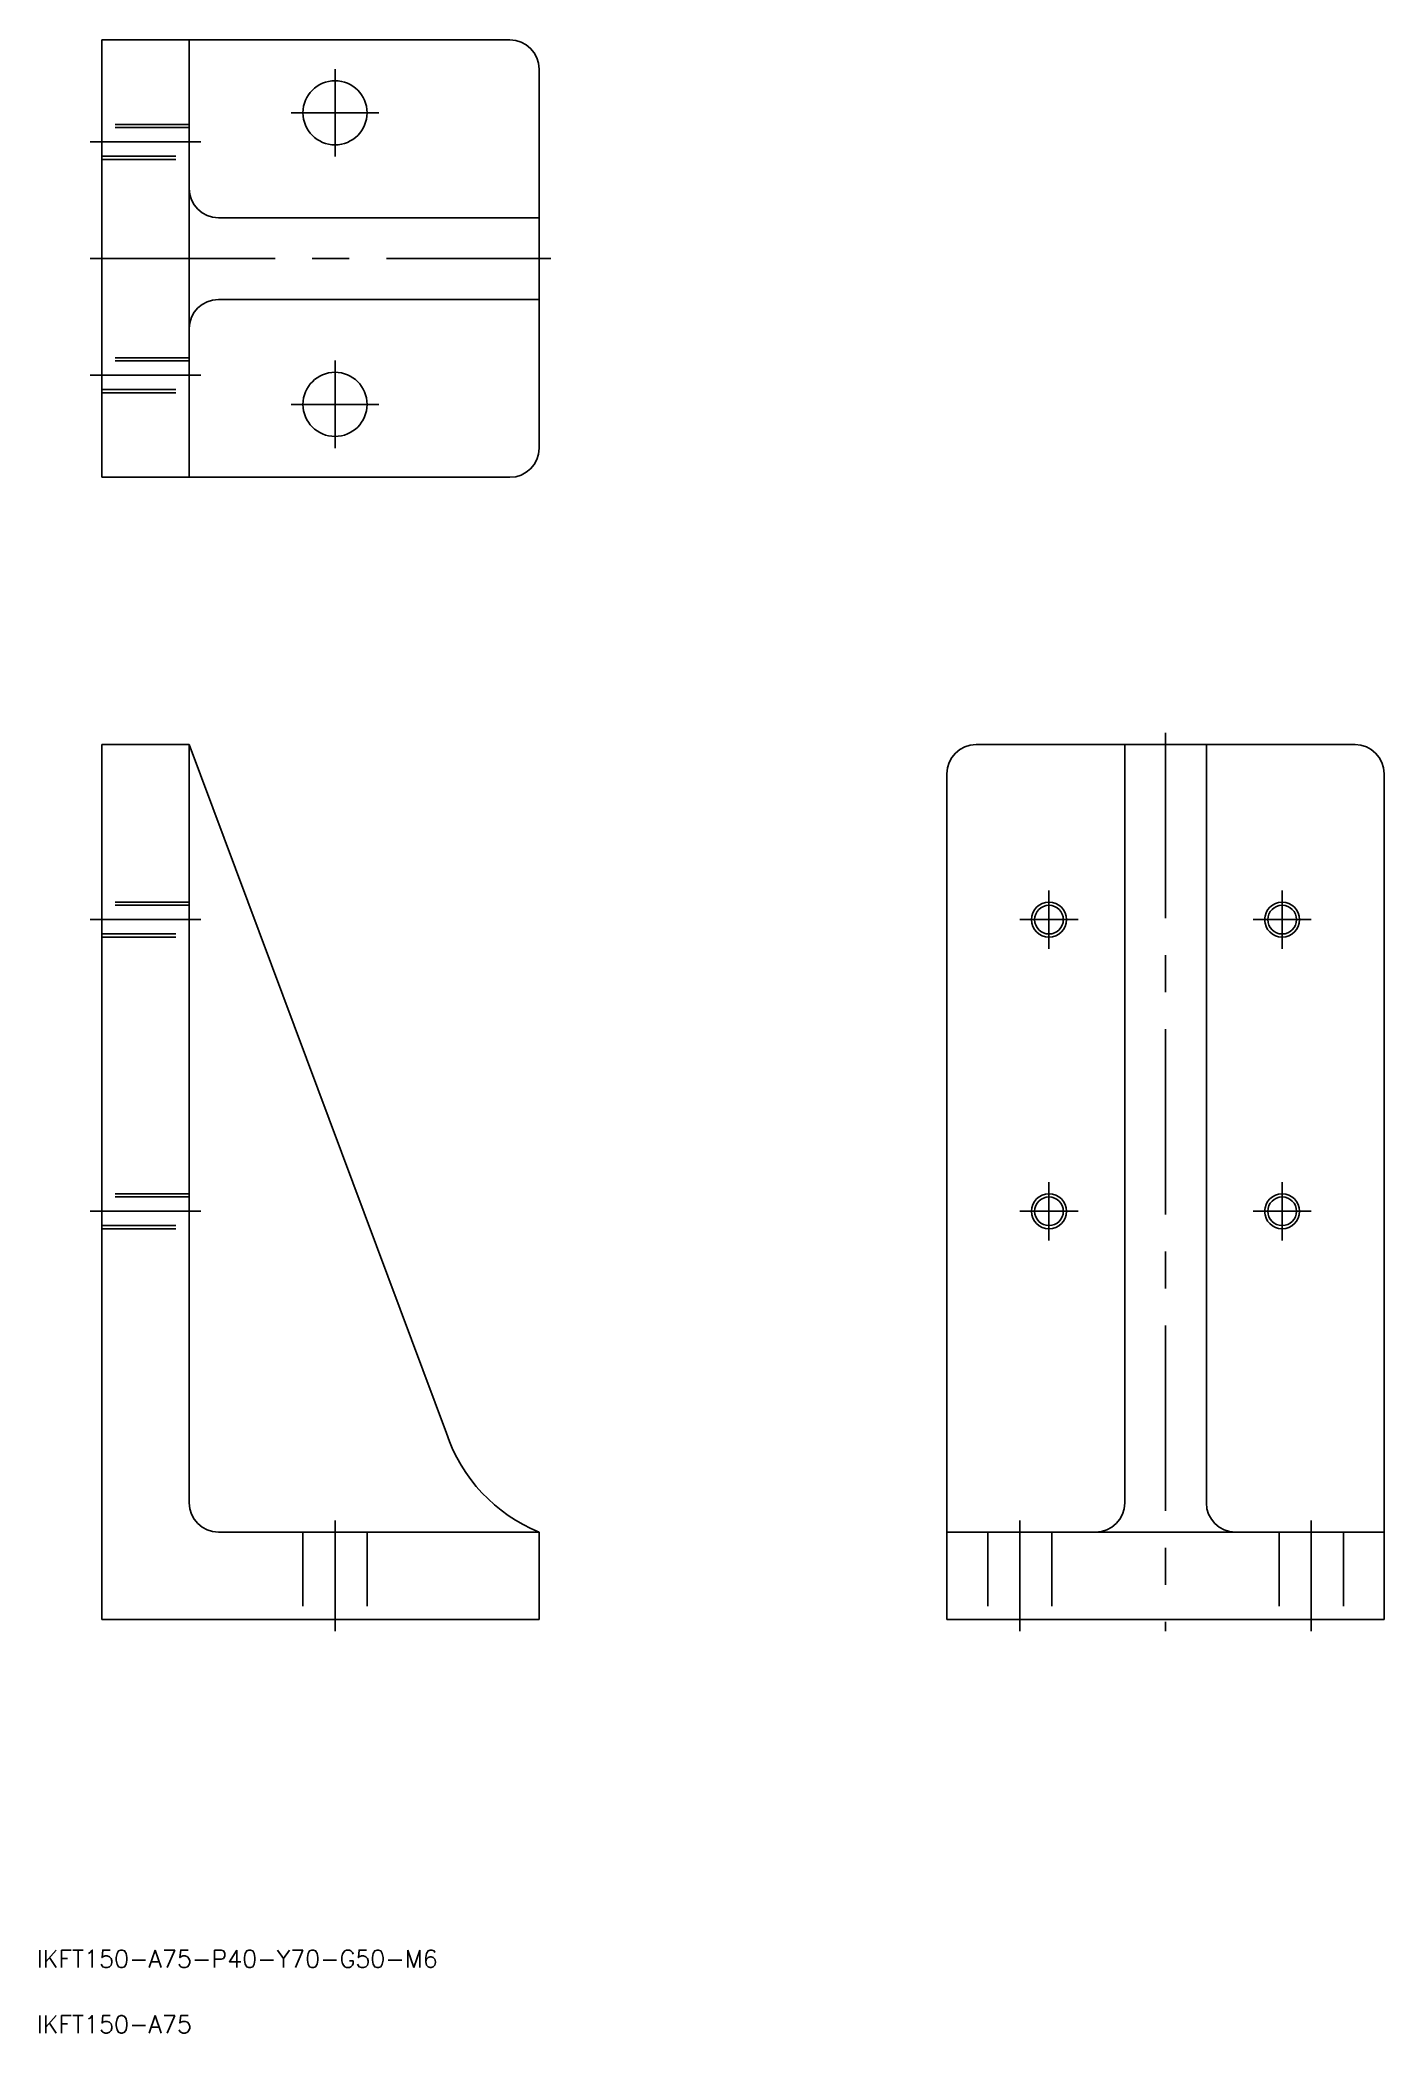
# Model space of a CAD drawing. Extents: x -193 to 38, y -71 to 271.
import ezdxf

# ---------------------------------------------------------------- set-up
doc = ezdxf.new("R2010")
doc.units = 0
doc.linetypes.add('CENTER', pattern=[50.8, 31.75, -6.35, 6.35, -6.35])
doc.linetypes.add('DASHED', pattern=[19.05, 12.7, -6.35])
doc.layers.get('0').update_dxf_attribs({"linetype": 'CONTINUOUS'})
doc.layers.add('CENTER', color=1, linetype='CENTER')
doc.styles.get("Standard").update_dxf_attribs({"font": 'txt.shx', "height": 3, "bigfont": 'bigfont.shx'})

msp = doc.modelspace()

# ---------------------------------------------------------------- linework, layer by layer
at = {"color": 7, "linetype": 'CONTINUOUS'}
for p, q in [((-182.48, 270.84), (-182.48, 195.84)), ((-182.48, 270.84), (-112.48, 270.84)), ((-167.48, 270.84), (-167.48, 195.84)), ((-107.48, 265.84), (-107.48, 200.84)), ((-162.48, 240.34), (-107.48, 240.34)), ((-162.48, 226.34), (-107.48, 226.34)), ((-182.48, 195.84), (-112.48, 195.84)), ((-182.48, 0), (-182.48, 150)), ((-182.48, 150), (-167.48, 150)), ((-167.48, 20), (-167.48, 150)), ((32.5, 150), (-32.5, 150)), ((-7, 150), (-7, 20)), ((7, 150), (7, 20)), ((-37.5, 145), (-37.5, 0)), ((37.5, 0), (37.5, 145)), ((-107.48, 15), (-162.48, 15)), ((-107.48, 15), (-107.48, 0)), ((-37.5, 15), (37.5, 15)), ((-107.48, 0), (-182.48, 0)), ((-37.5, 0), (37.5, 0))]:
    msp.add_line(p, q, dxfattribs=at)
at = {"color": 3, "linetype": 'DASHED'}
for p, q in [((-167.48, 256.34), (-182.48, 256.34)), ((-167.48, 255.8), (-182.48, 255.8)), ((-182.48, 250.88), (-167.48, 250.88)), ((-182.48, 250.34), (-167.48, 250.34)), ((-167.48, 216.34), (-182.48, 216.34)), ((-167.48, 215.8), (-182.48, 215.8)), ((-182.48, 210.88), (-167.48, 210.88)), ((-182.48, 210.34), (-167.48, 210.34)), ((-167.48, 123), (-182.48, 123)), ((-167.48, 122.46), (-182.48, 122.46)), ((-182.48, 117.54), (-167.48, 117.54)), ((-182.48, 117), (-167.48, 117)), ((-167.48, 73), (-182.48, 73)), ((-167.48, 72.46), (-182.48, 72.46)), ((-182.48, 67.54), (-167.48, 67.54)), ((-182.48, 67), (-167.48, 67)), ((-147.98, 15), (-147.98, 0)), ((-136.98, 15), (-136.98, 0)), ((-30.5, 15), (-30.5, 0)), ((-19.5, 15), (-19.5, 0)), ((19.5, 15), (19.5, 0)), ((30.5, 15), (30.5, 0))]:
    msp.add_line(p, q, dxfattribs=at)
at = {"color": 7, "linetype": 'CONTINUOUS'}
msp.add_lwpolyline([(-167.48, 150), (-123.36, 31.93, 0.220157), (-107.48, 15, 0.194408)], format="xyb", dxfattribs=at)
for centre, radius in [((-142.48, 258.34), 5.5), ((-142.48, 208.34), 5.5), ((-20, 120), 2.46), ((20, 120), 2.46), ((-20, 70), 2.46), ((20, 70), 2.46)]:
    msp.add_circle(centre, radius, dxfattribs=at)
at = {"color": 3, "linetype": 'CONTINUOUS'}
for centre in [(-20, 120), (20, 120), (-20, 70), (20, 70)]:
    msp.add_circle(centre, 3, dxfattribs=at)
at = {"color": 7, "linetype": 'CONTINUOUS'}
for centre, start, end in [((-112.48, 265.84), 0, 90), ((-162.48, 245.34), 180, 270), ((-162.48, 221.34), 90, 180), ((-112.48, 200.84), 270, 0), ((-32.5, 145), 90, 180), ((32.5, 145), 0, 90), ((-162.48, 20), 180, 270), ((-12, 20), 270, 0), ((12, 20), 180, 270)]:
    msp.add_arc(centre, 5, start, end, dxfattribs=at)
at = {"layer": 'CENTER', "color": 1, "linetype": 'CENTER'}
for p, q in [((-142.48, 265.84), (-142.48, 250.84)), ((-149.98, 258.34), (-134.98, 258.34)), ((-165.48, 253.34), (-184.48, 253.34)), ((-184.48, 233.34), (-105.48, 233.34)), ((-142.48, 215.84), (-142.48, 200.84)), ((-165.48, 213.34), (-184.48, 213.34)), ((-149.98, 208.34), (-134.98, 208.34)), ((0, 152), (0, -2)), ((-20, 125), (-20, 115)), ((20, 125), (20, 115)), ((-165.48, 120), (-184.48, 120)), ((-25, 120), (-15, 120)), ((15, 120), (25, 120)), ((-20, 75), (-20, 65)), ((20, 75), (20, 65)), ((-165.48, 70), (-184.48, 70)), ((-25, 70), (-15, 70)), ((15, 70), (25, 70)), ((-142.48, 17), (-142.48, -2)), ((-25, 17), (-25, -2)), ((25, 17), (25, -2))]:
    msp.add_line(p, q, dxfattribs=at)

# ---------------------------------------------------------------- texts
at = {"color": 7, "linetype": 'CONTINUOUS'}
for s, p in [('IKFT150-A75-P40-Y70-G50-M6', (-193.64, -59.68)), ('IKFT150-A75', (-193.64, -70.92))]:
    msp.add_text(s, height=3, dxfattribs=at).set_placement(p)

doc.saveas('drawing.dxf')
